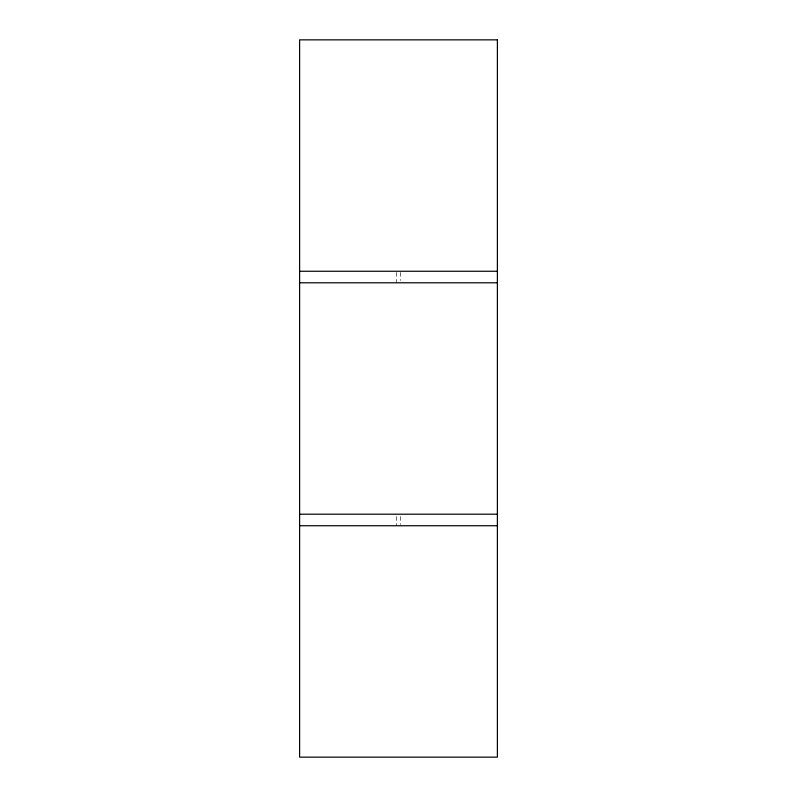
<?xml version="1.0" encoding="UTF-8"?>
<svg xmlns="http://www.w3.org/2000/svg" width="797" height="797" viewBox="0 0 797 797"><rect width="100%" height="100%" fill="white"/><g stroke="black" fill="none" stroke-linecap="round" stroke-linejoin="round"><path stroke-width="0.6" stroke-dasharray="3.98 2.99" d="M400.483 272.415L400.483 280.484M400.483 516.516L400.483 524.585M396.517 272.415L396.517 282.796M396.517 516.516L396.517 525.741"/><path stroke-width="1.2" d="M299.612 271.259L497.388 271.259M299.612 282.796L497.388 282.796M299.612 514.204L497.388 514.204M299.612 525.741L497.388 525.741M497.388 39.85L299.612 39.85L299.612 757.15L497.388 757.15L497.388 39.85"/></g></svg>
